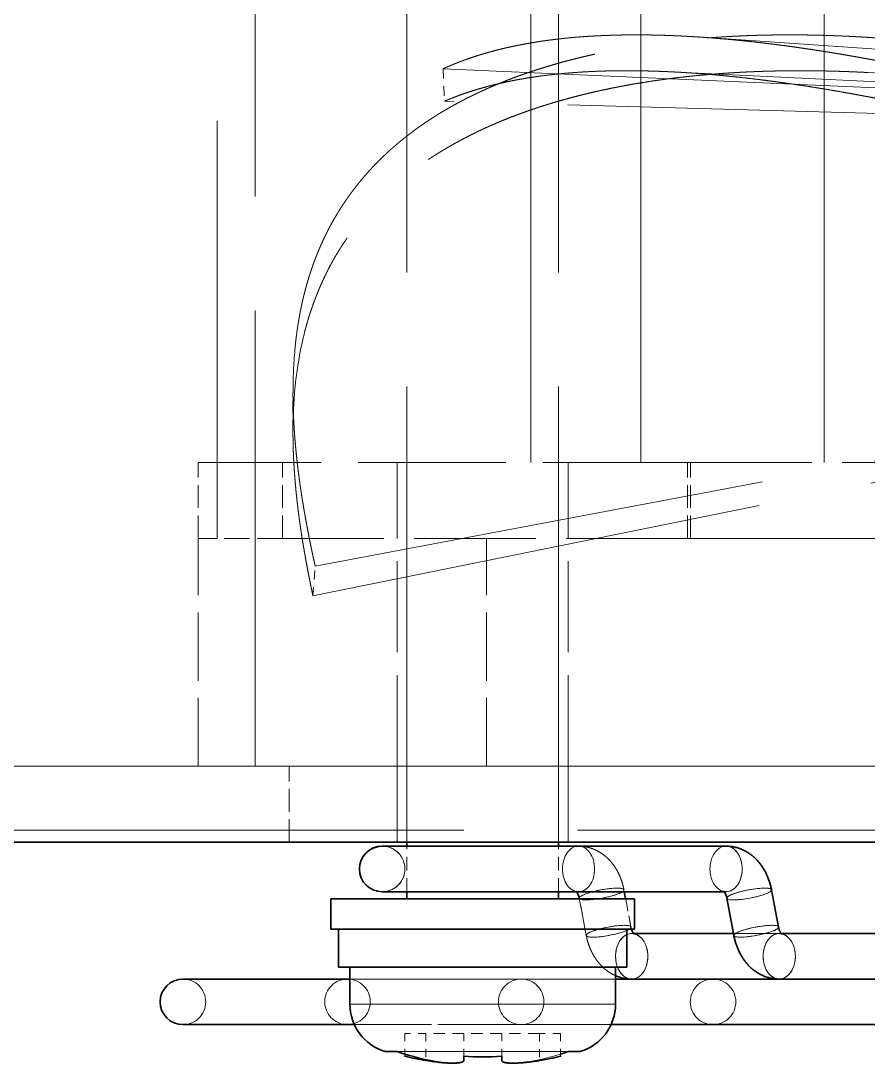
# Model space of a CAD drawing. Extents: x 23 to 587, y 4 to 413.
# Drawn here: x 110.07 to 121.24, y 298.57 to 312.3 of the extents above; entities that cross this region are included whole.
import ezdxf

# ---------------------------------------------------------------- set-up
doc = ezdxf.new("R2010")
doc.units = 0
doc.linetypes.add('DASHED', pattern=[15, 12, -3])
doc.layers.get('0').update_dxf_attribs({"lineweight": 13})

# ---------------------------------------------------------------- blocks, each defined once
blk = doc.blocks.new('BLOCK398')
at = {"color": 7, "linetype": 'DASHED', "lineweight": 13}
for p, q in [((19.89, -115.8), (19.89, -69.793)), ((23.89, -115.8), (23.89, -69.793)), ((15.89, -113.8), (15.89, -75.8)), ((14.89, -81.8), (14.89, -107.8)), ((23.156, -105.8), (23.156, -83.8)), ((23.156, -105.8), (23.156, -83.8)), ((26.057, -105.8), (26.057, -83.8)), ((26.057, -105.8), (26.057, -83.8)), ((30.892, -105.8), (30.892, -83.8)), ((30.892, -105.8), (30.892, -83.8)), ((27.673, -94.601), (54.079, -96.409)), ((20.848, -95.431), (51.111, -96.77)), ((26.838, -95.511), (53.715, -96.805)), ((32.049, -95.531), (55.981, -96.814)), ((51.125, -97.142), (20.881, -96.287)), ((17.476, -108.534), (49.645, -102.467)), ((17.417, -109.316), (49.619, -102.807)), ((126.79, -107.8), (21.99, -107.8)), ((-65.61, -113.8), (554.39, -113.8)), ((126.79, -113.8), (21.99, -113.8)), ((-65.61, -115.482), (554.39, -115.482)), ((25.817, -118.208), (69.378, -118.208)), ((28.499, -118.208), (69.378, -118.208)), ((29.706, -118.208), (73.267, -118.208)), ((13.99, -119.408), (74.39, -119.408)), ((18.326, -119.408), (74.39, -119.408)), ((74.39, -119.408), (18.326, -119.408)), ((22.905, -119.408), (74.39, -119.408)), ((74.39, -119.408), (22.905, -119.408)), ((25.817, -119.408), (69.378, -119.408)), ((27.96, -119.408), (74.39, -119.408)), ((74.39, -119.408), (27.96, -119.408)), ((29.706, -119.408), (73.267, -119.408)), ((29.805, -119.408), (69.378, -119.408))]:
    blk.add_line(p, q, dxfattribs=at)
at = {"color": 7, "linetype": 'DASHED', "lineweight": 13, "ltscale": 0.021421}
blk.add_line((20.848, -95.431), (20.881, -96.287), dxfattribs=at)
at = {"color": 7, "linetype": 'DASHED', "lineweight": 13, "ltscale": 0.026161}
blk.add_line((16.89, -105.003), (16.89, -103.956), dxfattribs=at)
at = {"color": 7, "linetype": 'DASHED', "lineweight": 13, "ltscale": 0.32435}
blk.add_line((27.364, -105.8), (14.39, -105.8), dxfattribs=at)
at = {"color": 7, "linetype": 'DASHED', "lineweight": 13, "ltscale": 0.05}
for p, q in [((14.39, -107.8), (14.39, -105.8)), ((14.39, -107.8), (14.39, -105.8)), ((16.616, -107.8), (16.616, -105.8)), ((16.616, -107.8), (16.616, -105.8)), ((27.288, -107.8), (27.288, -105.8)), ((27.288, -107.8), (27.288, -105.8)), ((27.364, -107.8), (27.364, -105.8)), ((27.364, -107.8), (27.364, -105.8)), ((16.79, -115.8), (16.79, -113.8)), ((19.64, -115.8), (19.64, -113.8)), ((19.64, -113.8), (19.64, -115.8)), ((24.14, -115.8), (24.14, -113.8)), ((24.14, -113.8), (24.14, -115.8))]:
    blk.add_line(p, q, dxfattribs=at)
at = {"color": 7, "linetype": 'DASHED', "lineweight": 13, "ltscale": 0.2}
for p, q in [((19.64, -113.8), (19.64, -105.8)), ((19.64, -113.8), (19.64, -105.8)), ((24.14, -113.8), (24.14, -105.8)), ((24.14, -113.8), (24.14, -105.8))]:
    blk.add_line(p, q, dxfattribs=at)
at = {"color": 7, "linetype": 'DASHED', "lineweight": 13, "ltscale": 0.266794}
for p, q in [((27.364, -105.8), (38.036, -105.8)), ((27.288, -107.8), (16.616, -107.8))]:
    blk.add_line(p, q, dxfattribs=at)
at = {"color": 7, "linetype": 'DASHED', "lineweight": 13, "ltscale": 0.15}
for p, q in [((14.39, -113.8), (14.39, -107.8)), ((21.99, -113.8), (21.99, -107.8)), ((21.99, -113.8), (21.99, -107.8))]:
    blk.add_line(p, q, dxfattribs=at)
at = {"color": 7, "linetype": 'DASHED', "lineweight": 13, "ltscale": 0.05565}
blk.add_line((16.616, -107.8), (14.39, -107.8), dxfattribs=at)
at = {"color": 7, "linetype": 'DASHED', "lineweight": 13, "ltscale": 0.019605}
blk.add_line((17.417, -109.316), (17.476, -108.534), dxfattribs=at)
at = {"color": 7, "lineweight": 13}
blk.add_line((-65.61, -113.8), (554.39, -113.8), dxfattribs=at)
at = {"color": 7, "linetype": 'DASHED', "lineweight": 13, "ltscale": 0.19}
blk.add_line((14.39, -113.8), (21.99, -113.8), dxfattribs=at)
at = {"color": 7, "lineweight": 35}
for p, q in [((-65.61, -115.8), (554.39, -115.8)), ((29.756, -118.208), (73.267, -118.208)), ((74.39, -119.408), (25.39, -119.408)), ((25.274, -120.608), (74.39, -120.608)), ((74.39, -120.608), (25.274, -120.608)), ((25.274, -120.608), (74.39, -120.608)), ((74.39, -120.608), (25.274, -120.608)), ((25.274, -120.608), (74.39, -120.608)), ((74.39, -120.608), (25.274, -120.608)), ((27.96, -120.608), (74.39, -120.608)), ((74.39, -120.608), (27.96, -120.608))]:
    blk.add_line(p, q, dxfattribs=at)
at = {"color": 7, "lineweight": 35, "ltscale": 0.002707}
for p, q in [((19.89, -115.908), (19.89, -115.8)), ((23.89, -115.908), (23.89, -115.8))]:
    blk.add_line(p, q, dxfattribs=at)
at = {"color": 7, "lineweight": 35, "ltscale": 0.06875}
for p, q in [((19.24, -115.908), (21.99, -115.908)), ((19.24, -117.108), (21.99, -117.108))]:
    blk.add_line(p, q, dxfattribs=at)
at = {"color": 7, "linetype": 'DASHED', "lineweight": 13, "ltscale": 0.020136}
for p, q in [((20.045, -115.908), (19.24, -115.908)), ((19.24, -115.908), (20.045, -115.908))]:
    blk.add_line(p, q, dxfattribs=at)
at = {"color": 7, "linetype": 'DASHED', "lineweight": 13, "ltscale": 0.117364}
blk.add_line((23.935, -115.908), (19.24, -115.908), dxfattribs=at)
at = {"color": 7, "linetype": 'DASHED', "lineweight": 13, "ltscale": 0.03}
for p, q in [((19.89, -117.108), (19.89, -115.908)), ((23.89, -117.108), (23.89, -115.908))]:
    blk.add_line(p, q, dxfattribs=at)
at = {"color": 7, "linetype": 'DASHED', "lineweight": 13, "ltscale": 0.109234}
for p, q in [((24.415, -115.908), (20.045, -115.908)), ((20.045, -115.908), (24.415, -115.908)), ((28.304, -115.908), (23.935, -115.908))]:
    blk.add_line(p, q, dxfattribs=at)
at = {"color": 7, "lineweight": 35, "ltscale": 0.048614}
for p, q in [((21.99, -115.908), (23.935, -115.908)), ((21.99, -117.108), (23.935, -117.108))]:
    blk.add_line(p, q, dxfattribs=at)
at = {"color": 7, "lineweight": 35, "ltscale": 0.109234}
for p, q in [((23.935, -115.908), (28.304, -115.908)), ((23.935, -117.108), (28.304, -117.108))]:
    blk.add_line(p, q, dxfattribs=at)
at = {"color": 7, "lineweight": 35, "ltscale": 0.01625}
blk.add_line((19.89, -117.108), (19.24, -117.108), dxfattribs=at)
at = {"color": 7, "lineweight": 35, "ltscale": 0.016266}
blk.add_line((19.24, -117.108), (19.891, -117.108), dxfattribs=at)
at = {"color": 7, "lineweight": 35, "ltscale": 0.016251}
blk.add_line((19.89, -117.108), (19.24, -117.108), dxfattribs=at)
at = {"color": 7, "linetype": 'DASHED', "lineweight": 13, "ltscale": 0.003886}
blk.add_line((20.045, -117.108), (19.89, -117.108), dxfattribs=at)
at = {"color": 7, "linetype": 'DASHED', "lineweight": 13, "ltscale": 0.099999}
blk.add_line((23.89, -117.108), (19.89, -117.108), dxfattribs=at)
at = {"color": 7, "lineweight": 35, "ltscale": 0.004612}
for p, q in [((19.89, -117.293), (19.89, -117.108)), ((23.89, -117.293), (23.89, -117.108))]:
    blk.add_line(p, q, dxfattribs=at)
at = {"color": 7, "linetype": 'DASHED', "lineweight": 13, "ltscale": 0.00387}
blk.add_line((19.891, -117.108), (20.045, -117.108), dxfattribs=at)
at = {"color": 7, "linetype": 'DASHED', "lineweight": 13, "ltscale": 0.096114}
blk.add_line((23.89, -117.108), (20.045, -117.108), dxfattribs=at)
at = {"color": 7, "linetype": 'DASHED', "lineweight": 13, "ltscale": 0.096115}
blk.add_line((20.045, -117.108), (23.89, -117.108), dxfattribs=at)
at = {"color": 7, "lineweight": 35, "ltscale": 0.013121}
blk.add_line((24.415, -117.108), (23.89, -117.108), dxfattribs=at)
at = {"color": 7, "lineweight": 35, "ltscale": 0.011872}
blk.add_line((23.89, -117.108), (24.365, -117.108), dxfattribs=at)
at = {"color": 7, "lineweight": 35, "ltscale": 0.001114}
blk.add_line((23.935, -117.108), (23.89, -117.108), dxfattribs=at)
at = {"color": 7, "lineweight": 35, "ltscale": 0.010757}
blk.add_line((24.365, -117.108), (23.935, -117.108), dxfattribs=at)
at = {"color": 7, "linetype": 'DASHED', "lineweight": 13, "ltscale": 0.001247}
blk.add_line((24.365, -117.108), (24.415, -117.108), dxfattribs=at)
at = {"color": 7, "linetype": 'DASHED', "lineweight": 13, "ltscale": 0.031438}
blk.add_line((25.622, -117.108), (24.365, -117.108), dxfattribs=at)
at = {"color": 7, "linetype": 'DASHED', "lineweight": 13, "ltscale": 0.001315}
for p, q in [((25.622, -117.108), (25.613, -117.057)), ((28.499, -118.208), (28.508, -118.26))]:
    blk.add_line(p, q, dxfattribs=at)
at = {"color": 7, "linetype": 'DASHED', "lineweight": 13, "ltscale": 0.024935}
for p, q in [((25.798, -118.037), (25.613, -117.057)), ((29.687, -118.037), (29.502, -117.057))]:
    blk.add_line(p, q, dxfattribs=at)
at = {"color": 7, "lineweight": 35, "ltscale": 0.004694}
blk.add_line((25.657, -117.293), (25.622, -117.108), dxfattribs=at)
at = {"color": 7, "lineweight": 35, "ltscale": 0.065789}
for p, q in [((28.254, -117.108), (25.622, -117.108)), ((25.867, -118.208), (28.499, -118.208))]:
    blk.add_line(p, q, dxfattribs=at)
at = {"color": 7, "linetype": 'DASHED', "lineweight": 13, "ltscale": 0.00125}
for p, q in [((28.304, -117.108), (28.254, -117.108)), ((25.817, -118.208), (25.867, -118.208)), ((29.706, -118.208), (29.756, -118.208))]:
    blk.add_line(p, q, dxfattribs=at)
at = {"color": 7, "lineweight": 35, "ltscale": 0.024935}
for p, q in [((29.502, -117.057), (29.687, -118.037)), ((28.323, -117.28), (28.508, -118.26))]:
    blk.add_line(p, q, dxfattribs=at)
at = {"color": 7, "lineweight": 35, "ltscale": 0.012242}
for p, q in [((18.38, -117.293), (17.89, -117.293)), ((18.38, -118.093), (17.89, -118.093))]:
    blk.add_line(p, q, dxfattribs=at)
at = {"color": 7, "lineweight": 35, "ltscale": 0.02}
for p, q in [((17.89, -118.093), (17.89, -117.293)), ((25.89, -118.093), (25.89, -117.293))]:
    blk.add_line(p, q, dxfattribs=at)
at = {"color": 7, "lineweight": 35, "ltscale": 0.187758}
for p, q in [((25.89, -117.293), (18.38, -117.293)), ((25.89, -118.093), (18.38, -118.093))]:
    blk.add_line(p, q, dxfattribs=at)
at = {"color": 7, "lineweight": 35, "ltscale": 0.000324867}
for p, q in [((24.436, -117.293), (24.434, -117.28)), ((24.434, -117.28), (24.436, -117.293))]:
    blk.add_line(p, q, dxfattribs=at)
at = {"color": 7, "linetype": 'DASHED', "lineweight": 13, "ltscale": 0.02461}
for p, q in [((24.619, -118.26), (24.436, -117.293)), ((24.436, -117.293), (24.619, -118.26))]:
    blk.add_line(p, q, dxfattribs=at)
at = {"color": 7, "linetype": 'DASHED', "lineweight": 13, "ltscale": 0.018926}
blk.add_line((25.798, -118.037), (25.657, -117.293), dxfattribs=at)
at = {"color": 7, "lineweight": 35, "ltscale": 0.02362}
blk.add_line((28.323, -117.28), (28.499, -118.208), dxfattribs=at)
at = {"color": 7, "linetype": 'DASHED', "lineweight": 13, "ltscale": 0.001445}
blk.add_line((25.812, -118.093), (25.798, -118.037), dxfattribs=at)
at = {"color": 7, "lineweight": 35, "ltscale": 0.025}
for p, q in [((18.09, -119.093), (18.09, -118.093)), ((25.69, -119.093), (25.69, -118.093))]:
    blk.add_line(p, q, dxfattribs=at)
at = {"color": 7, "lineweight": 35, "ltscale": 0.01163}
blk.add_line((18.555, -119.093), (18.09, -119.093), dxfattribs=at)
at = {"color": 7, "lineweight": 35, "ltscale": 0.024475}
for p, q in [((18.39, -120.072), (18.39, -119.093)), ((25.39, -120.072), (25.39, -119.093))]:
    blk.add_line(p, q, dxfattribs=at)
at = {"color": 7, "lineweight": 35, "ltscale": 0.17837}
blk.add_line((25.69, -119.093), (18.555, -119.093), dxfattribs=at)
at = {"color": 7, "lineweight": 35, "ltscale": 0.11}
blk.add_line((18.39, -119.408), (13.99, -119.408), dxfattribs=at)
at = {"color": 7, "linetype": 'DASHED', "lineweight": 13, "ltscale": 0.175}
blk.add_line((25.39, -119.408), (18.39, -119.408), dxfattribs=at)
at = {"color": 7, "lineweight": 35, "ltscale": 0.099712}
blk.add_line((25.817, -119.408), (29.805, -119.408), dxfattribs=at)
at = {"color": 7, "lineweight": 35, "ltscale": 0.099776}
blk.add_line((29.706, -119.408), (33.697, -119.408), dxfattribs=at)
at = {"color": 7, "linetype": 'DASHED', "lineweight": 13, "ltscale": 0.164288}
blk.add_line((24.962, -120.072), (18.39, -120.072), dxfattribs=at)
at = {"color": 7, "lineweight": 13, "ltscale": 0.010712}
blk.add_line((18.818, -120.072), (18.39, -120.072), dxfattribs=at)
at = {"color": 7, "lineweight": 13, "ltscale": 0.164288}
blk.add_line((25.39, -120.072), (18.818, -120.072), dxfattribs=at)
at = {"color": 7, "linetype": 'DASHED', "lineweight": 13, "ltscale": 0.010712}
blk.add_line((25.39, -120.072), (24.962, -120.072), dxfattribs=at)
at = {"color": 7, "lineweight": 35, "ltscale": 0.112897}
for p, q in [((13.99, -120.608), (18.506, -120.608)), ((18.506, -120.608), (13.99, -120.608))]:
    blk.add_line(p, q, dxfattribs=at)
at = {"color": 7, "lineweight": 35, "ltscale": 0.000430302}
blk.add_line((18.309, -120.608), (18.326, -120.608), dxfattribs=at)
at = {"color": 7, "lineweight": 35, "ltscale": 0.004501}
for p, q in [((18.326, -120.608), (18.506, -120.608)), ((18.506, -120.608), (18.326, -120.608))]:
    blk.add_line(p, q, dxfattribs=at)
at = {"color": 7, "linetype": 'DASHED', "lineweight": 13, "ltscale": 0.169208}
for p, q in [((18.506, -120.608), (25.274, -120.608)), ((25.274, -120.608), (18.506, -120.608))]:
    blk.add_line(p, q, dxfattribs=at)
at = {"color": 7, "linetype": 'DASHED', "lineweight": 13, "ltscale": 0.169207}
for p, q in [((18.506, -120.608), (25.274, -120.608)), ((25.274, -120.608), (18.506, -120.608))]:
    blk.add_line(p, q, dxfattribs=at)
at = {"color": 7, "linetype": 'DASHED', "lineweight": 13, "ltscale": 0.059238}
for p, q in [((22.905, -120.608), (25.274, -120.608)), ((25.274, -120.608), (22.905, -120.608))]:
    blk.add_line(p, q, dxfattribs=at)
at = {"color": 7, "linetype": 'DASHED', "lineweight": 13, "ltscale": 0.01375}
for p, q in [((20.39, -120.843), (19.84, -120.843)), ((23.94, -120.843), (23.39, -120.843))]:
    blk.add_line(p, q, dxfattribs=at)
at = {"color": 7, "linetype": 'DASHED', "lineweight": 13, "ltscale": 0.014978}
for p, q in [((19.84, -120.843), (19.84, -121.442)), ((21.39, -120.843), (21.39, -121.442)), ((22.39, -120.843), (22.39, -121.442)), ((23.94, -120.843), (23.94, -121.442))]:
    blk.add_line(p, q, dxfattribs=at)
at = {"color": 7, "linetype": 'DASHED', "lineweight": 13, "ltscale": 0.025}
for p, q in [((21.39, -120.843), (20.39, -120.843)), ((22.39, -120.843), (21.39, -120.843)), ((23.39, -120.843), (22.39, -120.843))]:
    blk.add_line(p, q, dxfattribs=at)
at = {"color": 7, "linetype": 'DASHED', "lineweight": 13, "ltscale": 0.017154}
blk.add_line((20.39, -120.843), (20.39, -121.529), dxfattribs=at)
at = {"color": 7, "linetype": 'DASHED', "lineweight": 13, "ltscale": 0.01775}
for p, q in [((20.39, -120.843), (20.39, -121.553)), ((23.39, -120.843), (23.39, -121.553)), ((23.39, -120.843), (23.39, -121.553))]:
    blk.add_line(p, q, dxfattribs=at)
at = {"color": 7, "linetype": 'DASHED', "lineweight": 13, "ltscale": 0.120702}
blk.add_line((24.147, -121.318), (19.319, -121.318), dxfattribs=at)
at = {"color": 7, "lineweight": 35, "ltscale": 0.00787}
for p, q in [((19.633, -121.318), (19.319, -121.318)), ((24.461, -121.318), (24.147, -121.318))]:
    blk.add_line(p, q, dxfattribs=at)
at = {"color": 7, "lineweight": 13, "ltscale": 0.120702}
blk.add_line((24.461, -121.318), (19.633, -121.318), dxfattribs=at)
at = {"color": 7, "linetype": 'DASHED', "lineweight": 13, "ltscale": 0.000349647}
blk.add_line((19.84, -121.442), (19.84, -121.456), dxfattribs=at)
at = {"color": 7, "lineweight": 13, "ltscale": 0.00059547}
blk.add_line((20.39, -121.529), (20.39, -121.553), dxfattribs=at)
at = {"color": 7, "lineweight": 35, "ltscale": 0.002772}
for p, q in [((21.39, -121.442), (21.39, -121.553)), ((22.39, -121.442), (22.39, -121.553))]:
    blk.add_line(p, q, dxfattribs=at)
at = {"color": 7, "lineweight": 35, "ltscale": 0.000349647}
blk.add_line((23.94, -121.456), (23.94, -121.442), dxfattribs=at)
at = {"color": 7, "linetype": 'DASHED', "lineweight": 13}
for centre, radius, start, end in [((26.622, -104.742), 9.72, 166.2349, 174.9066), ((29.079, -103.933), 12.188, 174.8207, 180.1097), ((29.083, -104.98), 12.193, 174.8201, 180.1088), ((19.24, -116.508), 0.6, 270, 450.8894), ((19.24, -116.508), 0.6, 360, 90), ((19.24, -116.508), 0.6, 270, 0), ((25.821, -118.334), 0.125, 60.7807, 91.7226), ((29.71, -118.334), 0.125, 60.6875, 91.7098), ((13.99, -120.008), 0.6, 0, 90), ((18.326, -120.008), 0.6, 90, 180), ((18.326, -120.008), 0.6, 0, 90), ((22.905, -120.008), 0.6, 90, 180), ((22.905, -120.008), 0.6, 0, 90), ((27.96, -120.008), 0.6, 90, 180), ((27.96, -120.008), 0.6, 0, 90), ((13.99, -120.008), 0.6, 270, 0), ((18.326, -120.008), 0.6, 179.9882, 268.3786), ((18.326, -120.008), 0.6, 270, 0), ((22.905, -120.008), 0.6, 180, 270), ((22.905, -120.008), 0.6, 270, 0), ((27.96, -120.008), 0.6, 180, 270), ((27.96, -120.008), 0.6, 270, 0), ((21.89, -112.694), 8.985, 256.8128, 260.3912), ((21.324, -116.095), 5.537, 260.2935, 264.6527), ((21.121, -118.363), 3.259, 264.4882, 269.6108), ((22.659, -118.367), 3.256, 270.3792, 275.5166)]:
    blk.add_arc(centre, radius, start, end, dxfattribs=at)
at = {"color": 7, "lineweight": 35}
for centre, radius, start, end in [((19.24, -116.508), 0.6, 90, 180), ((19.24, -116.508), 0.6, 90.8894, 270), ((19.24, -116.508), 0.6, 180, 270), ((24.017, -117.345), 0.421, 8.8716, 34.2164), ((24.017, -117.345), 0.421, 8.872, 34.2142), ((27.906, -117.345), 0.421, 8.858, 34.2382), ((27.906, -117.345), 0.421, 8.858, 34.2382), ((26.112, -118.021), 0.308, 193.5106, 221.52), ((13.99, -120.008), 0.6, 90, 180), ((25.819, -118.346), 1.063, 246.205, 269.9008), ((25.819, -118.346), 1.063, 246.205, 269.9008), ((13.99, -120.008), 0.6, 180, 270), ((19.69, -120.072), 1.3, 179.9994, 253.3988), ((24.09, -120.072), 1.3, 286.6012, 0.0006), ((21.89, -112.694), 8.985, 256.8128, 260.3912), ((21.324, -116.092), 5.54, 260.299, 264.6556), ((21.89, -112.688), 8.769, 266.7311, 273.2689), ((21.89, -112.688), 8.769, 266.7311, 273.2689), ((22.456, -116.095), 5.537, 275.3473, 279.7065), ((21.89, -112.694), 8.985, 279.6088, 283.1872), ((21.89, -112.694), 8.985, 279.6088, 283.1872)]:
    blk.add_arc(centre, radius, start, end, dxfattribs=at)
at = {"color": 7, "linetype": 'DASHED', "lineweight": 13}
for centre, major_axis, ratio, start_param, end_param in [((24.415, -116.508), (0, 0.6), 0.707107, 1.570796326796446, 7.853981633975962), ((24.415, -116.508), (0, -0.6), 0.707107, 6.283185307178041, 12.56637061435763), ((28.304, -116.508), (0, -0.6), 0.707107, 3.141593, 6.283185), ((28.304, -116.508), (0, 0.6), 0.707107, 6.283185307178101, 12.56637061435764), ((25.023, -117.168), (-0.59, -0.112), 0.183013, 3.141593, 9.424778), ((25.023, -117.168), (0.59, 0.112), 0.183013, 0.768068, 3.141593), ((25.023, -117.168), (0.59, 0.112), 0.183013, 5.877279, 7.051253), ((28.912, -117.168), (-0.59, -0.112), 0.183013, 4.677728, 6.283185), ((28.912, -117.168), (0.59, 0.112), 0.183013, 3.106931363951768, 9.390116671131352), ((28.912, -117.168), (-0.59, -0.112), 0.183013, 3.141593, 4.677728), ((25.023, -117.168), (0.59, 0.112), 0.183013, 3.268606, 4.550691), ((25.209, -118.148), (0.59, 0.112), 0.183013, 5.84597, 10.960913), ((25.209, -118.148), (-0.59, -0.112), 0.183013, 3.90966, 10.192845), ((29.098, -118.148), (0.59, 0.112), 0.183013, 3.90966, 10.192845), ((29.098, -118.148), (-0.59, -0.112), 0.183013, 3.90966, 6.283185), ((29.098, -118.148), (-0.59, -0.112), 0.183013, 3.141593, 3.90966), ((25.209, -118.148), (0.59, 0.112), 0.183013, 4.677728, 5.634538), ((25.817, -118.808), (0, 0.6), 0.707107, 6.155697, 9.424778), ((25.817, -118.808), (0, -0.6), 0.707107, 6.242194, 10.995574), ((29.706, -118.808), (0, -0.6), 0.707107, 3.014164, 6.283185), ((29.706, -118.808), (0, 0.6), 0.707107, 4.712389, 10.995574), ((25.817, -118.808), (0, -0.6), 0.707107, 4.712389, 6.266179), ((21.89, -112.693), (0, 9), 0.877583, 3.279075, 3.404035)]:
    blk.add_ellipse(centre, major_axis=major_axis, ratio=ratio, start_param=start_param, end_param=end_param, dxfattribs=at)
at = {"color": 7, "lineweight": 13}
for centre, major_axis, ratio, start_param, end_param in [((28.304, -116.508), (0, -0.6), 0.707107, 0, 3.141593), ((25.023, -117.168), (0.59, 0.112), 0.183013, 4.550691, 5.877279), ((28.912, -117.168), (-0.59, -0.112), 0.183013, 6.283185, 9.424778), ((25.023, -117.168), (0.59, 0.112), 0.183013, 3.141593, 3.268606), ((29.098, -118.148), (-0.59, -0.112), 0.183013, 6.283185, 9.424778), ((25.209, -118.148), (0.59, 0.112), 0.183013, 5.634538, 5.84597), ((25.817, -118.808), (0, 0.6), 0.707107, 3.141593, 6.155697), ((29.706, -118.808), (0, -0.6), 0.707107, 0, 3.014164), ((25.817, -118.808), (0, -0.6), 0.707107, 6.242194, 6.266179)]:
    blk.add_ellipse(centre, major_axis=major_axis, ratio=ratio, start_param=start_param, end_param=end_param, dxfattribs=at)
at = {"color": 7, "lineweight": 35}
for major_axis, start_param, end_param in [((0, -9), 5.993434, 6.145703), ((0, 9), 3.404035, 3.431344)]:
    blk.add_ellipse((21.89, -112.693), major_axis=major_axis, ratio=0.877583, start_param=start_param, end_param=end_param, dxfattribs=at)
at = {"color": 7, "linetype": 'DASHED', "lineweight": 13}
for points, degree, knots in [([(16.94, -102.833), (16.959, -102.624), (16.983, -102.417), (17.013, -102.213), (17.08, -101.812), (17.169, -101.421), (17.217, -101.23), (17.324, -100.859), (17.451, -100.497), (17.519, -100.322), (17.662, -99.982), (17.825, -99.654), (17.911, -99.495), (18.263, -98.885), (18.689, -98.318), (19.048, -97.92), (19.648, -97.365), (20.339, -96.869), (20.578, -96.711), (21.076, -96.408), (21.612, -96.132), (21.891, -96.001), (22.323, -95.814), (22.775, -95.643), (22.93, -95.587), (23.242, -95.48), (23.562, -95.379), (23.724, -95.331), (24.592, -95.085), (25.508, -94.891), (26.282, -94.767), (27.722, -94.6), (29.232, -94.536), (29.914, -94.527), (30.841, -94.541), (31.785, -94.588), (32.025, -94.603), (32.258, -94.618), (32.492, -94.636)], 5, [0, 0, 0, 0, 0, 0, 3.207749, 3.207749, 3.207749, 6.354962, 6.354962, 6.354962, 9.389117, 9.389117, 9.389117, 12.319223, 12.319223, 12.319223, 20.854245, 20.854245, 20.854245, 25.074149, 25.074149, 25.074149, 29.305593, 29.305593, 29.305593, 31.441779, 31.441779, 31.441779, 33.577965, 33.577965, 33.577965, 42.784422, 42.784422, 42.784422, 50.220238, 50.220238, 50.220238, 52.653279, 52.653279, 52.653279, 52.653279, 52.653279, 52.653279]), ([(27.673, -94.601), (27.149, -94.565), (26.639, -94.542), (26.143, -94.532), (25.507, -94.536), (24.897, -94.564), (24.743, -94.572), (24.451, -94.592), (24.167, -94.617), (24.027, -94.631), (23.752, -94.662), (23.483, -94.698), (23.347, -94.719), (22.704, -94.824), (22.106, -94.963), (21.658, -95.097), (21.239, -95.253), (20.848, -95.431)], 5, [0, 0, 0, 0, 0, 0, 5.943987, 5.943987, 5.943987, 7.877766, 7.877766, 7.877766, 9.81166, 9.81166, 9.81166, 11.719691, 11.719691, 11.719691, 19.226094, 19.226094, 19.226094, 19.226094, 19.226094, 19.226094]), ([(64.587, -108.534), (62.423, -107.134), (60.188, -105.81), (57.894, -104.561), (55.161, -103.183), (52.379, -101.905), (51.976, -101.722), (51.174, -101.364), (50.37, -101.014), (49.967, -100.841), (49.157, -100.498), (48.346, -100.164), (47.941, -100), (47.128, -99.675), (46.315, -99.36), (45.923, -99.21), (44.457, -98.659), (42.998, -98.141), (41.95, -97.785), (40.4, -97.284), (38.869, -96.826), (38.369, -96.681), (37.402, -96.408), (36.446, -96.155), (35.984, -96.036), (35.098, -95.817), (34.224, -95.616), (33.805, -95.524), (32.673, -95.285), (31.576, -95.082), (30.9, -94.97), (29.829, -94.812), (28.802, -94.696), (28.419, -94.658), (28.042, -94.627), (27.673, -94.601)], 5, [0, 0, 0, 0, 0, 0, 21.065055, 21.065055, 21.065055, 24.59008, 24.59008, 24.59008, 28.120248, 28.120248, 28.120248, 31.648938, 31.648938, 31.648938, 35.205324, 35.205324, 35.205324, 44.449292, 44.449292, 44.449292, 48.959064, 48.959064, 48.959064, 53.213524, 53.213524, 53.213524, 57.179683, 57.179683, 57.179683, 64.042793, 64.042793, 64.042793, 68.236559, 68.236559, 68.236559, 68.236559, 68.236559, 68.236559]), ([(32.049, -95.531), (31.572, -95.506), (31.099, -95.489), (30.629, -95.48), (29.397, -95.479), (28.195, -95.54), (27.464, -95.602), (26.203, -95.756), (25.012, -95.99), (24.5, -96.109), (23.767, -96.308), (23.071, -96.543), (22.848, -96.623), (22.417, -96.788), (22.003, -96.968), (21.804, -97.061), (21.419, -97.25), (21.052, -97.452), (20.876, -97.555), (20.539, -97.763), (20.221, -97.983), (20.069, -98.094), (19.478, -98.551), (18.959, -99.051), (18.611, -99.451), (18.149, -100.09), (17.779, -100.779), (17.666, -101.016), (17.487, -101.435), (17.337, -101.869), (17.28, -102.054), (17.228, -102.241), (17.181, -102.429)], 5, [0, 0, 0, 0, 0, 0, 4.962853, 4.962853, 4.962853, 13.112565, 13.112565, 13.112565, 19.496217, 19.496217, 19.496217, 22.580934, 22.580934, 22.580934, 25.571949, 25.571949, 25.571949, 28.476742, 28.476742, 28.476742, 31.289708, 31.289708, 31.289708, 39.740622, 39.740622, 39.740622, 44.012217, 44.012217, 44.012217, 47.103032, 47.103032, 47.103032, 47.103032, 47.103032, 47.103032]), ([(20.881, -96.287), (21.686, -95.941), (22.607, -95.689), (23.65, -95.531), (24.945, -95.456), (26.376, -95.493), (26.529, -95.498), (26.683, -95.504), (26.838, -95.511)], 5, [0, 0, 0, 0, 0, 0, 15.380138, 15.380138, 15.380138, 17.192912, 17.192912, 17.192912, 17.192912, 17.192912, 17.192912]), ([(26.838, -95.511), (27.559, -95.546), (28.31, -95.607), (29.085, -95.693), (30.713, -95.915), (32.436, -96.233), (33.341, -96.42), (34.738, -96.736), (36.176, -97.102), (36.662, -97.23), (37.664, -97.503), (38.677, -97.796), (39.189, -97.948), (40.225, -98.265), (41.269, -98.602), (41.789, -98.773), (42.853, -99.133), (43.922, -99.511), (44.46, -99.705), (45.54, -100.104), (46.622, -100.52), (47.183, -100.74), (48.317, -101.193), (49.451, -101.665), (50.042, -101.916), (50.629, -102.171), (51.214, -102.429)], 5, [0, 0, 0, 0, 0, 0, 8.425721, 8.425721, 8.425721, 17.186477, 17.186477, 17.186477, 21.726245, 21.726245, 21.726245, 26.326454, 26.326454, 26.326454, 31.001243, 31.001243, 31.001243, 35.718507, 35.718507, 35.718507, 40.449149, 40.449149, 40.449149, 45.58928, 45.58928, 45.58928, 45.58928, 45.58928, 45.58928]), ([(24.415, -115.908), (24.451, -115.908), (24.522, -115.912), (24.628, -115.928), (24.731, -115.955), (24.829, -115.991), (24.923, -116.036), (24.988, -116.075), (25.047, -116.115), (25.101, -116.155), (25.172, -116.216), (25.24, -116.284), (25.304, -116.359), (25.362, -116.438), (25.415, -116.521), (25.462, -116.606), (25.502, -116.693), (25.537, -116.78), (25.568, -116.871), (25.593, -116.963), (25.607, -117.025), (25.613, -117.057)], 3, [0, 0, 0, 0, 0.107128, 0.214376, 0.319932, 0.425806, 0.52892, 0.632464, 0.650696, 0.742186, 0.834061, 0.932128, 1.031354, 1.128225, 1.22554, 1.328557, 1.417935, 1.513496, 1.609416, 1.704872, 1.800602, 1.800602, 1.800602, 1.800602]), ([(24.415, -115.908), (24.451, -115.908), (24.522, -115.912), (24.628, -115.928), (24.731, -115.955), (24.829, -115.991), (24.923, -116.036), (24.988, -116.075), (25.047, -116.115), (25.101, -116.155), (25.172, -116.216), (25.24, -116.284), (25.304, -116.359), (25.362, -116.438), (25.415, -116.521), (25.462, -116.606), (25.502, -116.693), (25.537, -116.78), (25.568, -116.871), (25.593, -116.963), (25.607, -117.025), (25.613, -117.057)], 3, [0, 0, 0, 0, 0.107128, 0.214376, 0.319932, 0.425806, 0.52892, 0.632464, 0.650696, 0.742186, 0.834061, 0.932128, 1.031354, 1.128225, 1.22554, 1.328557, 1.417935, 1.513496, 1.609416, 1.704872, 1.800602, 1.800602, 1.800602, 1.800602]), ([(29.502, -117.057), (29.496, -117.025), (29.482, -116.963), (29.457, -116.871), (29.426, -116.78), (29.391, -116.693), (29.351, -116.606), (29.304, -116.521), (29.251, -116.438), (29.193, -116.359), (29.129, -116.284), (29.061, -116.216), (28.99, -116.155), (28.936, -116.115), (28.875, -116.074), (28.808, -116.034), (28.711, -115.988), (28.61, -115.952), (28.508, -115.927), (28.406, -115.912), (28.338, -115.908), (28.304, -115.908)], 3, [0, 0, 0, 0, 0.09573, 0.191186, 0.287106, 0.382667, 0.472045, 0.575062, 0.672377, 0.769248, 0.868474, 0.966541, 1.058416, 1.149906, 1.168138, 1.276605, 1.384601, 1.491094, 1.597268, 1.698987, 1.800603, 1.800603, 1.800603, 1.800603]), ([(24.415, -117.108), (24.406, -117.108), (24.397, -117.108), (24.388, -117.106), (24.375, -117.103), (24.363, -117.099), (24.359, -117.096), (24.353, -117.095), (24.349, -117.091), (24.353, -117.095), (24.355, -117.097), (24.357, -117.098), (24.357, -117.099), (24.358, -117.1), (24.36, -117.103), (24.362, -117.104), (24.363, -117.106), (24.365, -117.108)], 5, [0, 0, 0, 0, 0, 0, 0.04430919, 0.04430919, 0.04430919, 0.06688695, 0.06688695, 0.06688695, 0.07352232, 0.07352232, 0.07352232, 0.07807349, 0.07807349, 0.07807349, 0.08924614, 0.08924614, 0.08924614, 0.08924614, 0.08924614, 0.08924614]), ([(24.415, -117.108), (24.406, -117.108), (24.397, -117.108), (24.388, -117.106), (24.375, -117.103), (24.363, -117.099), (24.359, -117.096), (24.353, -117.095), (24.349, -117.091), (24.353, -117.095), (24.355, -117.097), (24.357, -117.098), (24.357, -117.099), (24.358, -117.1), (24.36, -117.103), (24.362, -117.104), (24.363, -117.106), (24.365, -117.108)], 5, [0, 0, 0, 0, 0, 0, 0.04431211, 0.04431211, 0.04431211, 0.06688721, 0.06688721, 0.06688721, 0.07352565, 0.07352565, 0.07352565, 0.07807893, 0.07807893, 0.07807893, 0.08925534, 0.08925534, 0.08925534, 0.08925534, 0.08925534, 0.08925534]), ([(28.254, -117.108), (28.252, -117.106), (28.251, -117.105), (28.249, -117.103), (28.247, -117.101), (28.246, -117.098), (28.246, -117.098), (28.245, -117.097), (28.243, -117.096), (28.243, -117.095), (28.242, -117.094), (28.24, -117.093), (28.239, -117.091), (28.242, -117.097), (28.249, -117.094), (28.252, -117.099), (28.265, -117.103), (28.278, -117.107), (28.287, -117.108), (28.295, -117.108), (28.304, -117.108)], 5, [0, 0, 0, 0, 0, 0, 0.01109545, 0.01109545, 0.01109545, 0.01595832, 0.01595832, 0.01595832, 0.01833591, 0.01833591, 0.01833591, 0.02211902, 0.02211902, 0.02211902, 0.04597341, 0.04597341, 0.04597341, 0.08899124, 0.08899124, 0.08899124, 0.08899124, 0.08899124, 0.08899124]), ([(28.254, -117.108), (28.252, -117.106), (28.251, -117.105), (28.249, -117.103), (28.247, -117.101), (28.246, -117.098), (28.246, -117.098), (28.245, -117.097), (28.243, -117.096), (28.243, -117.095), (28.242, -117.094), (28.24, -117.093), (28.239, -117.091), (28.242, -117.097), (28.249, -117.094), (28.252, -117.099), (28.265, -117.103), (28.278, -117.107), (28.287, -117.108), (28.295, -117.108), (28.304, -117.108)], 5, [0, 0, 0, 0, 0, 0, 0.01109549, 0.01109549, 0.01109549, 0.01595839, 0.01595839, 0.01595839, 0.01833599, 0.01833599, 0.01833599, 0.02211912, 0.02211912, 0.02211912, 0.04597348, 0.04597348, 0.04597348, 0.08899134, 0.08899134, 0.08899134, 0.08899134, 0.08899134, 0.08899134]), ([(25.817, -118.208), (25.823, -118.208), (25.829, -118.209), (25.835, -118.209), (25.846, -118.211), (25.857, -118.213), (25.861, -118.215), (25.867, -118.217), (25.873, -118.22), (25.875, -118.22), (25.877, -118.222), (25.88, -118.223), (25.885, -118.226), (25.875, -118.219), (25.875, -118.218), (25.873, -118.215), (25.868, -118.21), (25.865, -118.205), (25.863, -118.203), (25.857, -118.195), (25.851, -118.186), (25.847, -118.179), (25.831, -118.148), (25.818, -118.115), (25.81, -118.089), (25.803, -118.063), (25.798, -118.037)], 5, [0, 0, 0, 0, 0, 0, 0.0306492, 0.0306492, 0.0306492, 0.0546119, 0.0546119, 0.0546119, 0.0623627, 0.0623627, 0.0623627, 0.0704112, 0.0704112, 0.0704112, 0.0875156, 0.0875156, 0.0875156, 0.1013601, 0.1013601, 0.1013601, 0.1404703, 0.1404703, 0.1404703, 0.2758712, 0.2758712, 0.2758712, 0.2758712, 0.2758712, 0.2758712]), ([(29.687, -118.037), (29.692, -118.063), (29.699, -118.089), (29.707, -118.115), (29.72, -118.148), (29.736, -118.179), (29.74, -118.186), (29.746, -118.195), (29.752, -118.203), (29.754, -118.205), (29.757, -118.21), (29.762, -118.215), (29.764, -118.218), (29.764, -118.219), (29.774, -118.227), (29.769, -118.223), (29.766, -118.221), (29.763, -118.22), (29.762, -118.219), (29.756, -118.217), (29.749, -118.214), (29.745, -118.213), (29.734, -118.211), (29.724, -118.209), (29.718, -118.209), (29.712, -118.208), (29.706, -118.208)], 5, [0, 0, 0, 0, 0, 0, 0.1354009, 0.1354009, 0.1354009, 0.1745111, 0.1745111, 0.1745111, 0.1883556, 0.1883556, 0.1883556, 0.20546, 0.20546, 0.20546, 0.2138078, 0.2138078, 0.2138078, 0.2221953, 0.2221953, 0.2221953, 0.2467214, 0.2467214, 0.2467214, 0.275872, 0.275872, 0.275872, 0.275872, 0.275872, 0.275872]), ([(25.39, -119.318), (25.356, -119.303), (25.297, -119.273), (25.231, -119.234), (25.17, -119.191), (25.106, -119.142), (25.029, -119.071), (24.959, -118.996), (24.895, -118.914), (24.835, -118.826), (24.784, -118.737), (24.739, -118.645), (24.701, -118.553), (24.667, -118.457), (24.64, -118.359), (24.626, -118.293), (24.619, -118.26)], 3, [0, 0, 0, 0, 0.112079, 0.197796, 0.22953, 0.337624, 0.437127, 0.542885, 0.646738, 0.749871, 0.858871, 0.956336, 1.056129, 1.158187, 1.259578, 1.361228, 1.361228, 1.361228, 1.361228]), ([(25.39, -119.318), (25.356, -119.303), (25.297, -119.273), (25.231, -119.234), (25.17, -119.191), (25.106, -119.142), (25.029, -119.071), (24.959, -118.996), (24.895, -118.914), (24.835, -118.826), (24.784, -118.737), (24.739, -118.645), (24.701, -118.553), (24.667, -118.457), (24.64, -118.359), (24.626, -118.293), (24.619, -118.26)], 3, [0, 0, 0, 0, 0.112079, 0.197796, 0.22953, 0.337624, 0.437127, 0.542885, 0.646738, 0.749871, 0.858871, 0.956336, 1.056129, 1.158187, 1.259578, 1.361228, 1.361228, 1.361228, 1.361228]), ([(28.508, -118.26), (28.514, -118.291), (28.528, -118.354), (28.553, -118.446), (28.584, -118.537), (28.619, -118.624), (28.659, -118.71), (28.706, -118.795), (28.759, -118.879), (28.817, -118.958), (28.881, -119.032), (28.949, -119.101), (29.02, -119.162), (29.074, -119.202), (29.135, -119.243), (29.202, -119.283), (29.299, -119.329), (29.4, -119.365), (29.502, -119.39), (29.604, -119.405), (29.672, -119.408), (29.706, -119.408)], 3, [0, 0, 0, 0, 0.09573, 0.191186, 0.287106, 0.382667, 0.472045, 0.575062, 0.672377, 0.769248, 0.868474, 0.966541, 1.058416, 1.149906, 1.168138, 1.276605, 1.384601, 1.491094, 1.597268, 1.698987, 1.800603, 1.800603, 1.800603, 1.800603])]:
    blk.add_open_spline(points, degree=degree, knots=knots, dxfattribs=at)
for points in [[(17.476, -108.534), (17.259, -107.562), (17.083, -106.617), (16.958, -105.7), (16.89, -104.812), (16.89, -103.956)], [(16.89, -105.003), (16.89, -105.812), (16.95, -106.649), (17.063, -107.513), (17.221, -108.402), (17.417, -109.316)]]:
    blk.add_open_spline(points, degree=5, dxfattribs=at)
at = {"color": 7, "lineweight": 35}
for points, degree, knots in [([(29.502, -117.057), (29.496, -117.025), (29.482, -116.963), (29.457, -116.871), (29.426, -116.78), (29.391, -116.693), (29.351, -116.606), (29.304, -116.521), (29.251, -116.438), (29.193, -116.359), (29.129, -116.284), (29.061, -116.216), (28.99, -116.155), (28.936, -116.115), (28.875, -116.074), (28.808, -116.034), (28.711, -115.988), (28.61, -115.952), (28.508, -115.927), (28.406, -115.912), (28.338, -115.908), (28.304, -115.908)], 3, [0, 0, 0, 0, 0.09573, 0.191186, 0.287106, 0.382667, 0.472045, 0.575062, 0.672377, 0.769248, 0.868474, 0.966541, 1.058416, 1.149906, 1.168138, 1.276605, 1.384601, 1.491094, 1.597268, 1.698987, 1.800603, 1.800603, 1.800603, 1.800603]), ([(29.687, -118.037), (29.689, -118.047), (29.694, -118.067), (29.702, -118.096), (29.711, -118.123), (29.72, -118.146), (29.73, -118.167), (29.74, -118.185), (29.75, -118.2), (29.758, -118.211), (29.764, -118.218), (29.769, -118.222), (29.771, -118.224), (29.771, -118.224)], 3, [0, 0, 0, 0, 0.0318914, 0.0620744, 0.0904206, 0.1161797, 0.1380318, 0.1600777, 0.1772338, 0.1907677, 0.2007246, 0.2065693, 0.208585, 0.208585, 0.208585, 0.208585]), ([(28.508, -118.26), (28.514, -118.291), (28.528, -118.354), (28.553, -118.446), (28.584, -118.537), (28.619, -118.624), (28.659, -118.71), (28.706, -118.795), (28.759, -118.879), (28.817, -118.958), (28.881, -119.032), (28.949, -119.101), (29.02, -119.162), (29.074, -119.202), (29.135, -119.243), (29.202, -119.283), (29.299, -119.329), (29.4, -119.365), (29.502, -119.39), (29.604, -119.405), (29.672, -119.408), (29.706, -119.408)], 3, [0, 0, 0, 0, 0.09573, 0.191186, 0.287106, 0.382667, 0.472045, 0.575062, 0.672377, 0.769248, 0.868474, 0.966541, 1.058416, 1.149906, 1.168138, 1.276605, 1.384601, 1.491094, 1.597268, 1.698987, 1.800603, 1.800603, 1.800603, 1.800603]), ([(20.808, -121.608), (20.938, -121.62), (21.021, -121.622), (21.087, -121.624), (21.192, -121.623), (21.287, -121.611), (21.31, -121.606), (21.351, -121.598), (21.38, -121.577), (21.385, -121.57), (21.39, -121.563), (21.39, -121.553)], 5, [0, 0, 0, 0, 0, 0, 4.334597, 4.334597, 4.334597, 6.500583, 6.500583, 6.500583, 7.188936, 7.188936, 7.188936, 7.188936, 7.188936, 7.188936]), ([(21.39, -121.553), (21.39, -121.568), (21.379, -121.578), (21.37, -121.585), (21.326, -121.606), (21.271, -121.613), (21.24, -121.617), (21.189, -121.621), (21.134, -121.622), (21.122, -121.622), (21.11, -121.623), (21.099, -121.623)], 5, [0, 0, 0, 0, 0, 0, 1.061621, 1.061621, 1.061621, 3.744248, 3.744248, 3.744248, 4.430225, 4.430225, 4.430225, 4.430225, 4.430225, 4.430225]), ([(23.39, -121.553), (23.326, -121.564), (23.272, -121.572), (23.227, -121.578), (23.05, -121.602), (22.949, -121.61), (22.885, -121.616), (22.746, -121.623), (22.641, -121.623), (22.589, -121.621), (22.517, -121.617), (22.452, -121.602), (22.437, -121.597), (22.414, -121.588), (22.397, -121.573), (22.393, -121.567), (22.39, -121.561), (22.39, -121.553)], 5, [0, 0, 0, 0, 0, 0, 0.801158, 0.801158, 0.801158, 3.502002, 3.502002, 3.502002, 7.005226, 7.005226, 7.005226, 8.273052, 8.273052, 8.273052, 8.82813, 8.82813, 8.82813, 8.82813, 8.82813, 8.82813]), ([(22.681, -121.623), (22.627, -121.623), (22.578, -121.621), (22.54, -121.617), (22.476, -121.611), (22.421, -121.59), (22.41, -121.584), (22.394, -121.575), (22.39, -121.557), (22.39, -121.556), (22.39, -121.554), (22.39, -121.553)], 5, [0, 0, 0, 0, 0, 0, 3.12657, 3.12657, 3.12657, 4.341148, 4.341148, 4.341148, 4.452102, 4.452102, 4.452102, 4.452102, 4.452102, 4.452102])]:
    blk.add_open_spline(points, degree=degree, knots=knots, dxfattribs=at)

msp = doc.modelspace()

# ---------------------------------------------------------------- block references
at = {"lineweight": 0, "xscale": 0.5, "yscale": 0.5, "zscale": 0.5}
msp.add_blockref('BLOCK398', (105.216, 359.385), dxfattribs=at)

doc.saveas('drawing.dxf')
